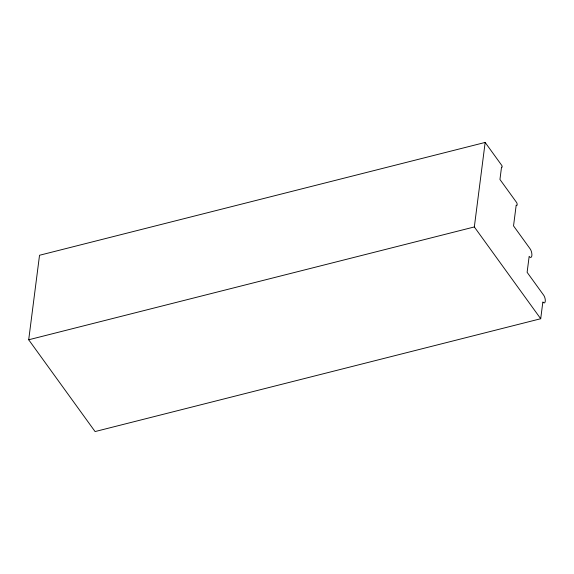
<?xml version="1.0" encoding="UTF-8"?>
<svg xmlns="http://www.w3.org/2000/svg" width="574" height="574" viewBox="0 0 574 574"><rect width="100%" height="100%" fill="white"/><g stroke="black" fill="none" stroke-linecap="round" stroke-linejoin="round"><path stroke-width="0.86" d="M28.7 339.772L39.527 255.265L485.159 142.438L501.755 165.384A1.126 0.445 75.8 0 1 502.142 166.926A1.126 0.445 75.8 0 1 501.533 167.084L499.947 179.468L516.543 202.414A1.765 0.696 75.8 0 1 517.152 204.839A1.765 0.696 75.8 0 1 516.198 205.083L513.536 225.891L530.125 248.843A4.972 1.966 75.8 0 1 531.861 255.652A4.972 1.966 75.8 0 1 529.163 256.348L527.119 272.313L543.714 295.266A4.427 1.751 75.8 0 1 545.257 301.336A4.427 1.751 75.8 0 1 542.853 301.953L540.708 318.735L95.076 431.562L28.7 339.772L474.332 226.945L540.708 318.735M474.332 226.945L485.159 142.438"/></g></svg>
